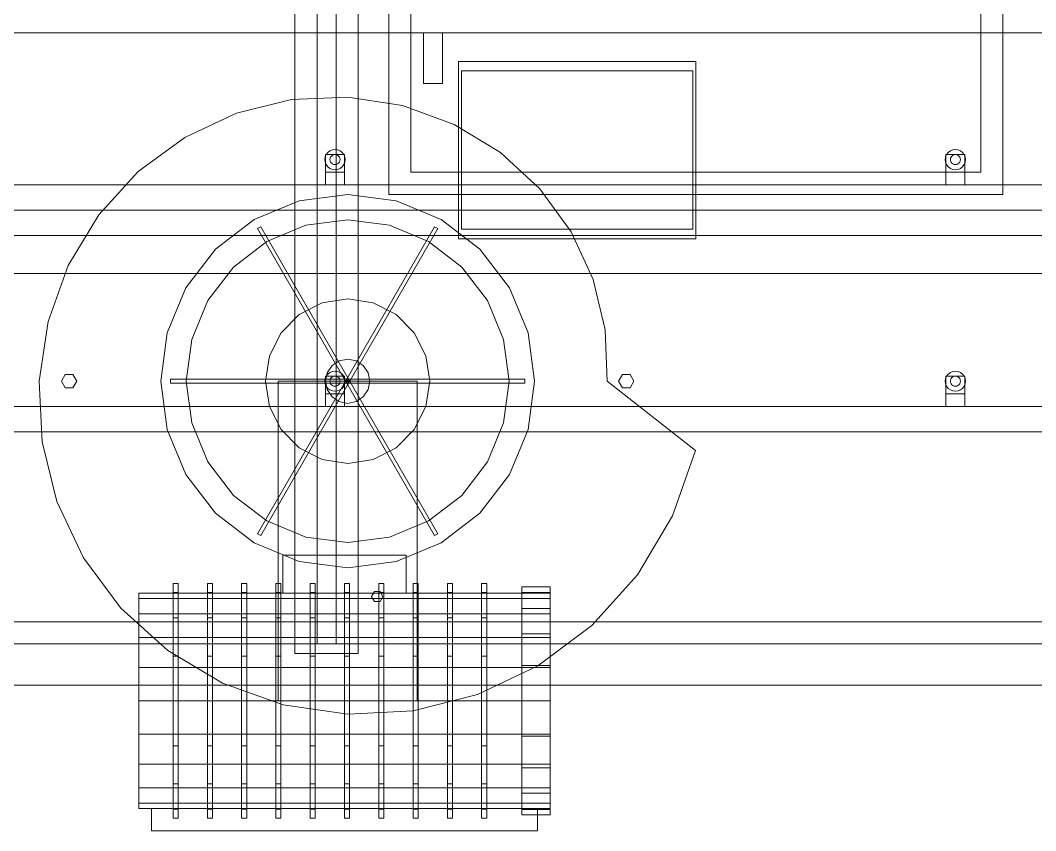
# Model space of a CAD drawing. Header units: millimetres. Extents: x -191664 to 191490, y -197311 to 10263.
# Drawn here: x 48900 to 50504, y 370 to 1650 of the extents above; entities that cross this region are included whole.
import ezdxf

# ---------------------------------------------------------------- set-up
doc = ezdxf.new("R2010")
doc.units = ezdxf.units.MM
doc.layers.add('lateral_secador', color=7, linetype='Continuous', lineweight=0)

msp = doc.modelspace()

# ---------------------------------------------------------------- linework, layer by layer
at = {"layer": 'lateral_secador', "color": 254, "true_color": 0xd8e0dc}
for p, q in [((49368.78, 665), (49368.78, 2935)), ((49398.78, 2935), (49398.78, 665)), ((49597.12, 1570), (49962.12, 1570)), ((49597.12, 1570), (49597.12, 1320)), ((49962.12, 1320), (49962.12, 1570)), ((49597.12, 1320), (49962.12, 1320)), ((47732.12, 665), (49368.78, 665)), ((49398.78, 665), (51035.45, 665))]:
    msp.add_line(p, q, dxfattribs=at)
at = {"layer": 'lateral_secador', "color": 251, "true_color": 0x536a64}
for p, q in [((49333.78, 2900), (49333.78, 650)), ((49433.78, 650), (49433.78, 2900)), ((49482.12, 2395), (49482.12, 1375)), ((50452.12, 1375), (50452.12, 2395)), ((49241.7, 1503.49), (49328.63, 1524.83)), ((49328.63, 1524.83), (49417.12, 1528.71)), ((49417.12, 1528.71), (49503.71, 1515.34)), ((49503.71, 1515.34), (49585.13, 1485.61)), ((49159.76, 1465.16), (49241.7, 1503.49)), ((49585.13, 1485.61), (49658.34, 1441.02)), ((49086.14, 1410.97), (49159.76, 1465.16)), ((49658.34, 1441.02), (49720.72, 1383.6)), ((49023.91, 1342.73), (49086.14, 1410.97)), ((49720.72, 1383.6), (49770.09, 1315.85)), ((49482.12, 1375), (50452.12, 1375)), ((48975.74, 1262.82), (49023.91, 1342.73)), ((49770.09, 1315.85), (49804.85, 1240.6)), ((37717.12, 1310), (57717.12, 1310)), ((48943.81, 1174.15), (48975.74, 1262.82)), ((37717.12, 1250), (57717.12, 1250)), ((49804.85, 1240.6), (49823.98, 1160.93)), ((48929.7, 1080), (48943.81, 1174.15)), ((49823.98, 1160.93), (49827.12, 1080)), ((48934.32, 983.97), (48929.7, 1080)), ((49827.12, 1080), (49966.36, 970.75)), ((48957.86, 889.77), (48934.32, 983.97)), ((49966.36, 970.75), (49930.02, 867.55)), ((48999.77, 801.14), (48957.86, 889.77)), ((49930.02, 867.55), (49874.69, 774.26)), ((49058.77, 721.66), (48999.77, 801.14)), ((49874.69, 774.26), (49802.83, 694.28)), ((49132.88, 654.61), (49058.77, 721.66)), ((37717.12, 700), (57717.12, 700)), ((49802.83, 694.28), (49717.48, 630.47)), ((49219.48, 602.86), (49132.88, 654.61)), ((49333.78, 650), (49433.78, 650)), ((49717.48, 630.47), (49622.16, 584.98)), ((37717.12, 600), (57717.12, 600)), ((49315.42, 568.73), (49219.48, 602.86)), ((49622.16, 584.98), (49520.7, 559.23)), ((49417.12, 553.87), (49315.42, 568.73)), ((49520.7, 559.23), (49417.12, 553.87)), ((49107.12, 405), (49717.12, 405)), ((49107.12, 405), (49107.12, 370)), ((49717.12, 370), (49717.12, 405)), ((49107.12, 370), (49717.12, 370))]:
    msp.add_line(p, q, dxfattribs=at)
at = {"layer": 'lateral_secador', "color": 9, "true_color": 0xb8c6c1}
for p, q in [((49517.12, 2360), (49517.12, 1410)), ((50417.12, 1410), (50417.12, 2360)), ((49517.12, 1410), (50417.12, 1410)), ((37717.12, 665), (57467.12, 665)), ((37717.12, 600), (57467.12, 600))]:
    msp.add_line(p, q, dxfattribs=at)
at = {"layer": 'lateral_secador', "color": 8, "true_color": 0x617680}
for p, q in [((38067.12, 1630), (57367.12, 1630)), ((49382.12, 1438), (49412.12, 1438)), ((49382.12, 1438), (49382.12, 1410)), ((49412.12, 1410), (49412.12, 1438)), ((50362.12, 1438), (50392.12, 1438)), ((50362.12, 1438), (50362.12, 1410)), ((50392.12, 1410), (50392.12, 1438)), ((49382.12, 1410), (49412.12, 1410)), ((49382.12, 1410), (49382.12, 1390)), ((49412.12, 1390), (49412.12, 1410)), ((50362.12, 1410), (50392.12, 1410)), ((50362.12, 1410), (50362.12, 1390)), ((50392.12, 1390), (50392.12, 1410)), ((38067.12, 1390), (57367.12, 1390)), ((49382.12, 1390), (49412.12, 1390)), ((50362.12, 1390), (50392.12, 1390)), ((38067.12, 1350), (57367.12, 1350)), ((49382.12, 1088), (49412.12, 1088)), ((49382.12, 1088), (49382.12, 1060)), ((49412.12, 1060), (49412.12, 1088)), ((50362.12, 1088), (50392.12, 1088)), ((50362.12, 1088), (50362.12, 1060)), ((50392.12, 1060), (50392.12, 1088)), ((49382.12, 1060), (49412.12, 1060)), ((49382.12, 1060), (49382.12, 1040)), ((49412.12, 1040), (49412.12, 1060)), ((50362.12, 1060), (50392.12, 1060)), ((50362.12, 1060), (50362.12, 1040)), ((50392.12, 1040), (50392.12, 1060)), ((38067.12, 1040), (57367.12, 1040)), ((49382.12, 1040), (49412.12, 1040)), ((50362.12, 1040), (50392.12, 1040)), ((38067.12, 1000), (57367.12, 1000))]:
    msp.add_line(p, q, dxfattribs=at)
at = {"layer": 'lateral_secador', "color": 252, "true_color": 0x798e91}
for p, q in [((49537.12, 1630), (49567.12, 1630)), ((49537.12, 1630), (49537.12, 1550)), ((49567.12, 1550), (49567.12, 1630)), ((49592.12, 1585), (49967.12, 1585)), ((49592.12, 1585), (49592.12, 1305)), ((49967.12, 1305), (49967.12, 1585)), ((49537.12, 1550), (49567.12, 1550)), ((49351.12, 1326.31), (49417.12, 1335)), ((49417.12, 1335), (49483.11, 1326.31)), ((49279.71, 1323.99), (49274.52, 1320.99)), ((49414.52, 1078.5), (49274.52, 1320.99)), ((49419.71, 1081.5), (49279.71, 1323.99)), ((49289.62, 1300.84), (49351.12, 1326.31)), ((49414.52, 1081.5), (49554.52, 1323.99)), ((49419.71, 1078.5), (49559.71, 1320.99)), ((49483.11, 1326.31), (49544.62, 1300.84)), ((49554.52, 1323.99), (49559.71, 1320.99)), ((49236.8, 1260.31), (49289.62, 1300.84)), ((49544.62, 1300.84), (49597.43, 1260.31)), ((49592.12, 1305), (49967.12, 1305)), ((49196.28, 1207.5), (49236.8, 1260.31)), ((49597.43, 1260.31), (49637.95, 1207.5)), ((49170.8, 1146), (49196.28, 1207.5)), ((49637.95, 1207.5), (49663.43, 1146)), ((49162.12, 1080), (49170.8, 1146)), ((49663.43, 1146), (49672.12, 1080)), ((49137.12, 1083), (49137.12, 1077)), ((49417.12, 1083), (49137.12, 1083)), ((49417.12, 1077), (49137.12, 1077)), ((49170.8, 1014), (49162.12, 1080)), ((49414.52, 1081.5), (49274.52, 839.01)), ((49419.71, 1078.5), (49279.71, 836.01)), ((49414.52, 1081.5), (49419.71, 1078.5)), ((49419.71, 1081.5), (49414.52, 1078.5)), ((49414.52, 1078.5), (49554.52, 836.01)), ((49417.12, 1083), (49417.12, 1077)), ((49417.12, 1083), (49697.12, 1083)), ((49417.12, 1077), (49697.12, 1077)), ((49419.71, 1081.5), (49559.71, 839.01)), ((49672.12, 1080), (49663.43, 1014)), ((49697.12, 1083), (49697.12, 1077)), ((49196.28, 952.5), (49170.8, 1014)), ((49663.43, 1014), (49637.95, 952.5)), ((49236.8, 899.69), (49196.28, 952.5)), ((49637.95, 952.5), (49597.43, 899.69)), ((49289.62, 859.16), (49236.8, 899.69)), ((49597.43, 899.69), (49544.62, 859.16)), ((49351.12, 833.69), (49289.62, 859.16)), ((49544.62, 859.16), (49483.11, 833.69)), ((49274.52, 839.01), (49279.71, 836.01)), ((49559.71, 839.01), (49554.52, 836.01)), ((49417.12, 825), (49351.12, 833.69)), ((49483.11, 833.69), (49417.12, 825))]:
    msp.add_line(p, q, dxfattribs=at)
at = {"layer": 'lateral_secador', "color": 253, "true_color": 0xa4b0b5}
for p, q in [((49389.12, 1443.86), (49385.8, 1441.31)), ((49392.97, 1445.45), (49389.12, 1443.86)), ((49397.12, 1446), (49392.97, 1445.45)), ((49401.26, 1445.45), (49397.12, 1446)), ((49405.12, 1443.86), (49401.26, 1445.45)), ((49408.43, 1441.31), (49405.12, 1443.86)), ((50369.12, 1443.86), (50365.8, 1441.31)), ((50372.97, 1445.45), (50369.12, 1443.86)), ((50377.12, 1446), (50372.97, 1445.45)), ((50381.26, 1445.45), (50377.12, 1446)), ((50385.12, 1443.86), (50381.26, 1445.45)), ((50388.43, 1441.31), (50385.12, 1443.86)), ((49381.66, 1434.14), (49381.12, 1430)), ((49381.12, 1430), (49381.66, 1425.86)), ((49383.26, 1438), (49381.66, 1434.14)), ((49385.8, 1441.31), (49383.26, 1438)), ((49389.39, 1432.07), (49389.12, 1430)), ((49389.12, 1430), (49389.39, 1427.93)), ((49390.19, 1434), (49389.39, 1432.07)), ((49389.39, 1427.93), (49390.19, 1426)), ((49391.46, 1435.66), (49390.19, 1434)), ((49393.12, 1436.93), (49391.46, 1435.66)), ((49395.05, 1437.73), (49393.12, 1436.93)), ((49397.12, 1438), (49395.05, 1437.73)), ((49399.19, 1437.73), (49397.12, 1438)), ((49401.12, 1436.93), (49399.19, 1437.73)), ((49402.77, 1435.66), (49401.12, 1436.93)), ((49404.04, 1434), (49402.77, 1435.66)), ((49404.84, 1432.07), (49404.04, 1434)), ((49404.04, 1426), (49404.84, 1427.93)), ((49405.12, 1430), (49404.84, 1432.07)), ((49404.84, 1427.93), (49405.12, 1430)), ((49410.97, 1438), (49408.43, 1441.31)), ((49412.57, 1434.14), (49410.97, 1438)), ((49413.12, 1430), (49412.57, 1434.14)), ((49412.57, 1425.86), (49413.12, 1430)), ((50361.66, 1434.14), (50361.12, 1430)), ((50361.12, 1430), (50361.66, 1425.86)), ((50363.26, 1438), (50361.66, 1434.14)), ((50365.8, 1441.31), (50363.26, 1438)), ((50369.39, 1432.07), (50369.12, 1430)), ((50369.12, 1430), (50369.39, 1427.93)), ((50370.19, 1434), (50369.39, 1432.07)), ((50369.39, 1427.93), (50370.19, 1426)), ((50371.46, 1435.66), (50370.19, 1434)), ((50373.12, 1436.93), (50371.46, 1435.66)), ((50375.05, 1437.73), (50373.12, 1436.93)), ((50377.12, 1438), (50375.05, 1437.73)), ((50379.19, 1437.73), (50377.12, 1438)), ((50381.12, 1436.93), (50379.19, 1437.73)), ((50382.77, 1435.66), (50381.12, 1436.93)), ((50384.04, 1434), (50382.77, 1435.66)), ((50384.84, 1432.07), (50384.04, 1434)), ((50384.04, 1426), (50384.84, 1427.93)), ((50385.12, 1430), (50384.84, 1432.07)), ((50384.84, 1427.93), (50385.12, 1430)), ((50390.97, 1438), (50388.43, 1441.31)), ((50392.57, 1434.14), (50390.97, 1438)), ((50393.12, 1430), (50392.57, 1434.14)), ((50392.57, 1425.86), (50393.12, 1430)), ((49381.66, 1425.86), (49383.26, 1422)), ((49383.26, 1422), (49385.8, 1418.69)), ((49385.8, 1418.69), (49389.12, 1416.14)), ((49389.12, 1416.14), (49392.97, 1414.55)), ((49390.19, 1426), (49391.46, 1424.34)), ((49391.46, 1424.34), (49393.12, 1423.07)), ((49392.97, 1414.55), (49397.12, 1414)), ((49393.12, 1423.07), (49395.05, 1422.27)), ((49395.05, 1422.27), (49397.12, 1422)), ((49397.12, 1422), (49399.19, 1422.27)), ((49397.12, 1414), (49401.26, 1414.55)), ((49399.19, 1422.27), (49401.12, 1423.07)), ((49401.12, 1423.07), (49402.77, 1424.34)), ((49401.26, 1414.55), (49405.12, 1416.14)), ((49402.77, 1424.34), (49404.04, 1426)), ((49405.12, 1416.14), (49408.43, 1418.69)), ((49408.43, 1418.69), (49410.97, 1422)), ((49410.97, 1422), (49412.57, 1425.86)), ((50361.66, 1425.86), (50363.26, 1422)), ((50363.26, 1422), (50365.8, 1418.69)), ((50365.8, 1418.69), (50369.12, 1416.14)), ((50369.12, 1416.14), (50372.97, 1414.55)), ((50370.19, 1426), (50371.46, 1424.34)), ((50371.46, 1424.34), (50373.12, 1423.07)), ((50372.97, 1414.55), (50377.12, 1414)), ((50373.12, 1423.07), (50375.05, 1422.27)), ((50375.05, 1422.27), (50377.12, 1422)), ((50377.12, 1422), (50379.19, 1422.27)), ((50377.12, 1414), (50381.26, 1414.55)), ((50379.19, 1422.27), (50381.12, 1423.07)), ((50381.12, 1423.07), (50382.77, 1424.34)), ((50381.26, 1414.55), (50385.12, 1416.14)), ((50382.77, 1424.34), (50384.04, 1426)), ((50385.12, 1416.14), (50388.43, 1418.69)), ((50388.43, 1418.69), (50390.97, 1422)), ((50390.97, 1422), (50392.57, 1425.86)), ((49385.8, 1091.31), (49383.26, 1088)), ((49389.12, 1093.86), (49385.8, 1091.31)), ((49392.97, 1095.45), (49389.12, 1093.86)), ((49397.12, 1096), (49392.97, 1095.45)), ((49401.26, 1095.45), (49397.12, 1096)), ((49405.12, 1093.86), (49401.26, 1095.45)), ((49408.43, 1091.31), (49405.12, 1093.86)), ((49410.97, 1088), (49408.43, 1091.31)), ((50365.8, 1091.31), (50363.26, 1088)), ((50369.12, 1093.86), (50365.8, 1091.31)), ((50372.97, 1095.45), (50369.12, 1093.86)), ((50377.12, 1096), (50372.97, 1095.45)), ((50381.26, 1095.45), (50377.12, 1096)), ((50385.12, 1093.86), (50381.26, 1095.45)), ((50388.43, 1091.31), (50385.12, 1093.86)), ((50390.97, 1088), (50388.43, 1091.31)), ((49381.66, 1084.14), (49381.12, 1080)), ((49381.12, 1080), (49381.66, 1075.86)), ((49383.26, 1088), (49381.66, 1084.14)), ((49381.66, 1075.86), (49383.26, 1072)), ((49389.39, 1082.07), (49389.12, 1080)), ((49389.12, 1080), (49389.39, 1077.93)), ((49390.19, 1084), (49389.39, 1082.07)), ((49389.39, 1077.93), (49390.19, 1076)), ((49391.46, 1085.66), (49390.19, 1084)), ((49390.19, 1076), (49391.46, 1074.34)), ((49393.12, 1086.93), (49391.46, 1085.66)), ((49395.05, 1087.73), (49393.12, 1086.93)), ((49397.12, 1088), (49395.05, 1087.73)), ((49399.19, 1087.73), (49397.12, 1088)), ((49401.12, 1086.93), (49399.19, 1087.73)), ((49402.77, 1085.66), (49401.12, 1086.93)), ((49404.04, 1084), (49402.77, 1085.66)), ((49402.77, 1074.34), (49404.04, 1076)), ((49404.84, 1082.07), (49404.04, 1084)), ((49404.04, 1076), (49404.84, 1077.93)), ((49405.12, 1080), (49404.84, 1082.07)), ((49404.84, 1077.93), (49405.12, 1080)), ((49412.57, 1084.14), (49410.97, 1088)), ((49410.97, 1072), (49412.57, 1075.86)), ((49413.12, 1080), (49412.57, 1084.14)), ((49412.57, 1075.86), (49413.12, 1080)), ((50361.66, 1084.14), (50361.12, 1080)), ((50361.12, 1080), (50361.66, 1075.86)), ((50363.26, 1088), (50361.66, 1084.14)), ((50361.66, 1075.86), (50363.26, 1072)), ((50369.39, 1082.07), (50369.12, 1080)), ((50369.12, 1080), (50369.39, 1077.93)), ((50370.19, 1084), (50369.39, 1082.07)), ((50369.39, 1077.93), (50370.19, 1076)), ((50371.46, 1085.66), (50370.19, 1084)), ((50370.19, 1076), (50371.46, 1074.34)), ((50373.12, 1086.93), (50371.46, 1085.66)), ((50375.05, 1087.73), (50373.12, 1086.93)), ((50377.12, 1088), (50375.05, 1087.73)), ((50379.19, 1087.73), (50377.12, 1088)), ((50381.12, 1086.93), (50379.19, 1087.73)), ((50382.77, 1085.66), (50381.12, 1086.93)), ((50384.04, 1084), (50382.77, 1085.66)), ((50382.77, 1074.34), (50384.04, 1076)), ((50384.84, 1082.07), (50384.04, 1084)), ((50384.04, 1076), (50384.84, 1077.93)), ((50385.12, 1080), (50384.84, 1082.07)), ((50384.84, 1077.93), (50385.12, 1080)), ((50392.57, 1084.14), (50390.97, 1088)), ((50390.97, 1072), (50392.57, 1075.86)), ((50393.12, 1080), (50392.57, 1084.14)), ((50392.57, 1075.86), (50393.12, 1080)), ((49383.26, 1072), (49385.8, 1068.69)), ((49385.8, 1068.69), (49389.12, 1066.14)), ((49389.12, 1066.14), (49392.97, 1064.55)), ((49391.46, 1074.34), (49393.12, 1073.07)), ((49392.97, 1064.55), (49397.12, 1064)), ((49393.12, 1073.07), (49395.05, 1072.27)), ((49395.05, 1072.27), (49397.12, 1072)), ((49397.12, 1072), (49399.19, 1072.27)), ((49397.12, 1064), (49401.26, 1064.55)), ((49399.19, 1072.27), (49401.12, 1073.07)), ((49401.12, 1073.07), (49402.77, 1074.34)), ((49401.26, 1064.55), (49405.12, 1066.14)), ((49405.12, 1066.14), (49408.43, 1068.69)), ((49408.43, 1068.69), (49410.97, 1072)), ((50363.26, 1072), (50365.8, 1068.69)), ((50365.8, 1068.69), (50369.12, 1066.14)), ((50369.12, 1066.14), (50372.97, 1064.55)), ((50371.46, 1074.34), (50373.12, 1073.07)), ((50372.97, 1064.55), (50377.12, 1064)), ((50373.12, 1073.07), (50375.05, 1072.27)), ((50375.05, 1072.27), (50377.12, 1072)), ((50377.12, 1072), (50379.19, 1072.27)), ((50377.12, 1064), (50381.26, 1064.55)), ((50379.19, 1072.27), (50381.12, 1073.07)), ((50381.12, 1073.07), (50382.77, 1074.34)), ((50381.26, 1064.55), (50385.12, 1066.14)), ((50385.12, 1066.14), (50388.43, 1068.69)), ((50388.43, 1068.69), (50390.97, 1072))]:
    msp.add_line(p, q, dxfattribs=at)
at = {"layer": 'lateral_secador', "color": 129, "true_color": 0x304542}
for p, q in [((49269.62, 1335.48), (49340.76, 1364.95)), ((49340.76, 1364.95), (49417.12, 1375)), ((49417.12, 1375), (49493.47, 1364.95)), ((49493.47, 1364.95), (49564.62, 1335.48)), ((49208.52, 1288.6), (49269.62, 1335.48)), ((49564.62, 1335.48), (49625.71, 1288.6)), ((49161.64, 1227.5), (49208.52, 1288.6)), ((49625.71, 1288.6), (49672.59, 1227.5)), ((49132.17, 1156.35), (49161.64, 1227.5)), ((49672.59, 1227.5), (49702.06, 1156.35)), ((49340.7, 1185.17), (49376.94, 1203.64)), ((49376.94, 1203.64), (49417.12, 1210)), ((49417.12, 1210), (49457.29, 1203.64)), ((49457.29, 1203.64), (49493.53, 1185.17)), ((49311.94, 1156.41), (49340.7, 1185.17)), ((49493.53, 1185.17), (49522.29, 1156.41)), ((49122.12, 1080), (49132.17, 1156.35)), ((49293.48, 1120.17), (49311.94, 1156.41)), ((49522.29, 1156.41), (49540.75, 1120.17)), ((49702.06, 1156.35), (49712.12, 1080)), ((49287.12, 1080), (49293.48, 1120.17)), ((49540.75, 1120.17), (49547.12, 1080)), ((49132.17, 1003.65), (49122.12, 1080)), ((49293.48, 1039.83), (49287.12, 1080)), ((49547.12, 1080), (49540.75, 1039.83)), ((49712.12, 1080), (49702.06, 1003.65)), ((49311.94, 1003.59), (49293.48, 1039.83)), ((49540.75, 1039.83), (49522.29, 1003.59)), ((49161.64, 932.5), (49132.17, 1003.65)), ((49340.7, 974.83), (49311.94, 1003.59)), ((49522.29, 1003.59), (49493.53, 974.83)), ((49702.06, 1003.65), (49672.59, 932.5)), ((49376.94, 956.36), (49340.7, 974.83)), ((49493.53, 974.83), (49457.29, 956.36)), ((49417.12, 950), (49376.94, 956.36)), ((49457.29, 956.36), (49417.12, 950)), ((49208.52, 871.4), (49161.64, 932.5)), ((49672.59, 932.5), (49625.71, 871.4)), ((49269.62, 824.52), (49208.52, 871.4)), ((49625.71, 871.4), (49564.62, 824.52)), ((49340.76, 795.05), (49269.62, 824.52)), ((49564.62, 824.52), (49493.47, 795.05)), ((49417.12, 785), (49340.76, 795.05)), ((49493.47, 795.05), (49417.12, 785)), ((49692.12, 746.38), (49692.12, 755.2)), ((49692.12, 755.2), (49737.12, 755.2)), ((49737.12, 746.38), (49737.12, 755.2)), ((49692.12, 720.78), (49692.12, 746.38)), ((49692.12, 746.38), (49737.12, 746.38)), ((49737.12, 720.78), (49737.12, 746.38)), ((49692.12, 680.92), (49692.12, 720.78)), ((49692.12, 720.78), (49737.12, 720.78)), ((49737.12, 680.92), (49737.12, 720.78)), ((49692.12, 630.68), (49692.12, 680.92)), ((49692.12, 680.92), (49737.12, 680.92)), ((49737.12, 630.68), (49737.12, 680.92)), ((49692.12, 575), (49692.12, 630.68)), ((49692.12, 630.68), (49737.12, 630.68)), ((49737.12, 575), (49737.12, 630.68)), ((49692.12, 519.32), (49692.12, 575)), ((49737.12, 575), (49692.12, 575)), ((49737.12, 575), (49737.12, 519.32)), ((49692.12, 519.32), (49692.12, 469.08)), ((49692.12, 519.32), (49737.12, 519.32)), ((49737.12, 519.32), (49737.12, 469.08)), ((49692.12, 469.08), (49692.12, 429.22)), ((49692.12, 469.08), (49737.12, 469.08)), ((49737.12, 469.08), (49737.12, 429.22)), ((49692.12, 429.22), (49692.12, 403.62)), ((49692.12, 429.22), (49737.12, 429.22)), ((49737.12, 429.22), (49737.12, 403.62)), ((49692.12, 403.62), (49692.12, 394.8)), ((49692.12, 403.62), (49737.12, 403.62)), ((49737.12, 403.62), (49737.12, 394.8)), ((49692.12, 394.8), (49737.12, 394.8))]:
    msp.add_line(p, q, dxfattribs=at)
at = {"layer": 'lateral_secador', "color": 43, "true_color": 0xe7bf45}
for p, q in [((49392.37, 1104.75), (49403.72, 1112.34)), ((49403.72, 1112.34), (49417.12, 1115)), ((49417.12, 1115), (49430.51, 1112.34)), ((49430.51, 1112.34), (49441.86, 1104.75)), ((49382.12, 1080), (49384.78, 1093.39)), ((49384.78, 1093.39), (49392.37, 1104.75)), ((49441.86, 1104.75), (49449.45, 1093.39)), ((49449.45, 1093.39), (49452.12, 1080)), ((48965.12, 1080), (48971.12, 1090.39)), ((48971.12, 1069.61), (48965.12, 1080)), ((48971.12, 1090.39), (48983.12, 1090.39)), ((48983.12, 1090.39), (48989.12, 1080)), ((48989.12, 1080), (48983.12, 1069.61)), ((49384.78, 1066.61), (49382.12, 1080)), ((49452.12, 1080), (49449.45, 1066.61)), ((49845.12, 1080), (49851.12, 1090.39)), ((49851.12, 1069.61), (49845.12, 1080)), ((49851.12, 1090.39), (49863.12, 1090.39)), ((49863.12, 1090.39), (49869.12, 1080)), ((49869.12, 1080), (49863.12, 1069.61)), ((48983.12, 1069.61), (48971.12, 1069.61)), ((49392.37, 1055.25), (49384.78, 1066.61)), ((49449.45, 1066.61), (49441.86, 1055.25)), ((49863.12, 1069.61), (49851.12, 1069.61)), ((49403.72, 1047.66), (49392.37, 1055.25)), ((49417.12, 1045), (49403.72, 1047.66)), ((49430.51, 1047.66), (49417.12, 1045)), ((49441.86, 1055.25), (49430.51, 1047.66)), ((49454.78, 740), (49459.28, 747.79)), ((49459.28, 732.21), (49454.78, 740)), ((49459.28, 747.79), (49468.28, 747.79)), ((49468.28, 747.79), (49472.78, 740)), ((49472.78, 740), (49468.28, 732.21)), ((49468.28, 732.21), (49459.28, 732.21))]:
    msp.add_line(p, q, dxfattribs=at)
at = {"layer": 'lateral_secador', "color": 15, "true_color": 0xb54e46}
for p, q in [((49527.12, 1080), (49307.12, 1080)), ((49307.12, 575), (49307.12, 1080)), ((49527.12, 1080), (49527.12, 575)), ((49527.12, 575), (49307.12, 575))]:
    msp.add_line(p, q, dxfattribs=at)
at = {"layer": 'lateral_secador', "color": 142, "true_color": 0x159eb4}
for p, q in [((49314.62, 805), (49509.62, 805)), ((49314.62, 805), (49314.62, 745)), ((49509.62, 745), (49509.62, 805)), ((49141.28, 746.19), (49141.28, 760.3)), ((49141.28, 760.3), (49149.28, 760.3)), ((49149.28, 746.19), (49149.28, 760.3)), ((49195.45, 746.19), (49195.45, 760.3)), ((49195.45, 760.3), (49203.45, 760.3)), ((49203.45, 746.19), (49203.45, 760.3)), ((49249.62, 746.19), (49249.62, 760.3)), ((49249.62, 760.3), (49257.62, 760.3)), ((49257.62, 746.19), (49257.62, 760.3)), ((49303.78, 746.19), (49303.78, 760.3)), ((49303.78, 760.3), (49311.78, 760.3)), ((49311.78, 746.19), (49311.78, 760.3)), ((49357.95, 746.19), (49357.95, 760.3)), ((49357.95, 760.3), (49365.95, 760.3)), ((49365.95, 746.19), (49365.95, 760.3)), ((49412.12, 746.19), (49412.12, 760.3)), ((49412.12, 760.3), (49420.12, 760.3)), ((49420.12, 746.19), (49420.12, 760.3)), ((49466.28, 746.19), (49466.28, 760.3)), ((49466.28, 760.3), (49474.28, 760.3)), ((49474.28, 746.19), (49474.28, 760.3)), ((49520.45, 746.19), (49520.45, 760.3)), ((49520.45, 760.3), (49528.45, 760.3)), ((49528.45, 746.19), (49528.45, 760.3)), ((49574.62, 746.19), (49574.62, 760.3)), ((49574.62, 760.3), (49582.62, 760.3)), ((49582.62, 746.19), (49582.62, 760.3)), ((49628.78, 746.19), (49628.78, 760.3)), ((49628.78, 760.3), (49636.78, 760.3)), ((49636.78, 746.19), (49636.78, 760.3)), ((49087.12, 736.68), (49087.12, 745)), ((49087.12, 745), (49737.12, 745)), ((49141.28, 706.03), (49141.28, 746.19)), ((49141.28, 746.19), (49149.28, 746.19)), ((49149.28, 706.03), (49149.28, 746.19)), ((49195.45, 706.03), (49195.45, 746.19)), ((49195.45, 746.19), (49203.45, 746.19)), ((49203.45, 706.03), (49203.45, 746.19)), ((49249.62, 706.03), (49249.62, 746.19)), ((49249.62, 746.19), (49257.62, 746.19)), ((49257.62, 706.03), (49257.62, 746.19)), ((49303.78, 706.03), (49303.78, 746.19)), ((49303.78, 746.19), (49311.78, 746.19)), ((49311.78, 706.03), (49311.78, 746.19)), ((49314.62, 745), (49509.62, 745)), ((49357.95, 706.03), (49357.95, 746.19)), ((49357.95, 746.19), (49365.95, 746.19)), ((49365.95, 706.03), (49365.95, 746.19)), ((49412.12, 706.03), (49412.12, 746.19)), ((49412.12, 746.19), (49420.12, 746.19)), ((49420.12, 706.03), (49420.12, 746.19)), ((49466.28, 706.03), (49466.28, 746.19)), ((49466.28, 746.19), (49474.28, 746.19)), ((49474.28, 706.03), (49474.28, 746.19)), ((49520.45, 706.03), (49520.45, 746.19)), ((49520.45, 746.19), (49528.45, 746.19)), ((49528.45, 706.03), (49528.45, 746.19)), ((49574.62, 706.03), (49574.62, 746.19)), ((49574.62, 746.19), (49582.62, 746.19)), ((49582.62, 706.03), (49582.62, 746.19)), ((49628.78, 706.03), (49628.78, 746.19)), ((49628.78, 746.19), (49636.78, 746.19)), ((49636.78, 706.03), (49636.78, 746.19)), ((49737.12, 736.68), (49737.12, 745)), ((49087.12, 712.53), (49087.12, 736.68)), ((49087.12, 736.68), (49737.12, 736.68)), ((49737.12, 712.53), (49737.12, 736.68)), ((49087.12, 674.92), (49087.12, 712.53)), ((49087.12, 712.53), (49737.12, 712.53)), ((49141.28, 645.91), (49141.28, 706.03)), ((49141.28, 706.03), (49149.28, 706.03)), ((49149.28, 645.91), (49149.28, 706.03)), ((49195.45, 645.91), (49195.45, 706.03)), ((49195.45, 706.03), (49203.45, 706.03)), ((49203.45, 645.91), (49203.45, 706.03)), ((49249.62, 645.91), (49249.62, 706.03)), ((49249.62, 706.03), (49257.62, 706.03)), ((49257.62, 645.91), (49257.62, 706.03)), ((49303.78, 645.91), (49303.78, 706.03)), ((49303.78, 706.03), (49311.78, 706.03)), ((49311.78, 645.91), (49311.78, 706.03)), ((49357.95, 645.91), (49357.95, 706.03)), ((49357.95, 706.03), (49365.95, 706.03)), ((49365.95, 645.91), (49365.95, 706.03)), ((49412.12, 645.91), (49412.12, 706.03)), ((49412.12, 706.03), (49420.12, 706.03)), ((49420.12, 645.91), (49420.12, 706.03)), ((49466.28, 645.91), (49466.28, 706.03)), ((49466.28, 706.03), (49474.28, 706.03)), ((49474.28, 645.91), (49474.28, 706.03)), ((49520.45, 645.91), (49520.45, 706.03)), ((49520.45, 706.03), (49528.45, 706.03)), ((49528.45, 645.91), (49528.45, 706.03)), ((49574.62, 645.91), (49574.62, 706.03)), ((49574.62, 706.03), (49582.62, 706.03)), ((49582.62, 645.91), (49582.62, 706.03)), ((49628.78, 645.91), (49628.78, 706.03)), ((49628.78, 706.03), (49636.78, 706.03)), ((49636.78, 645.91), (49636.78, 706.03)), ((49737.12, 674.92), (49737.12, 712.53)), ((49087.12, 627.53), (49087.12, 674.92)), ((49087.12, 674.92), (49737.12, 674.92)), ((49737.12, 627.53), (49737.12, 674.92)), ((49141.28, 575), (49141.28, 645.91)), ((49141.28, 645.91), (49149.28, 645.91)), ((49149.28, 575), (49149.28, 645.91)), ((49195.45, 575), (49195.45, 645.91)), ((49195.45, 645.91), (49203.45, 645.91)), ((49203.45, 575), (49203.45, 645.91)), ((49249.62, 575), (49249.62, 645.91)), ((49249.62, 645.91), (49257.62, 645.91)), ((49257.62, 575), (49257.62, 645.91)), ((49303.78, 575), (49303.78, 645.91)), ((49303.78, 645.91), (49311.78, 645.91)), ((49311.78, 575), (49311.78, 645.91)), ((49357.95, 575), (49357.95, 645.91)), ((49357.95, 645.91), (49365.95, 645.91)), ((49365.95, 575), (49365.95, 645.91)), ((49412.12, 575), (49412.12, 645.91)), ((49412.12, 645.91), (49420.12, 645.91)), ((49420.12, 575), (49420.12, 645.91)), ((49466.28, 575), (49466.28, 645.91)), ((49466.28, 645.91), (49474.28, 645.91)), ((49474.28, 575), (49474.28, 645.91)), ((49520.45, 575), (49520.45, 645.91)), ((49520.45, 645.91), (49528.45, 645.91)), ((49528.45, 575), (49528.45, 645.91)), ((49574.62, 575), (49574.62, 645.91)), ((49574.62, 645.91), (49582.62, 645.91)), ((49582.62, 575), (49582.62, 645.91)), ((49628.78, 575), (49628.78, 645.91)), ((49628.78, 645.91), (49636.78, 645.91)), ((49636.78, 575), (49636.78, 645.91)), ((49087.12, 575), (49087.12, 627.53)), ((49087.12, 627.53), (49737.12, 627.53)), ((49737.12, 575), (49737.12, 627.53)), ((49087.12, 522.47), (49087.12, 575)), ((49737.12, 575), (49087.12, 575)), ((49141.28, 504.09), (49141.28, 575)), ((49149.28, 575), (49141.28, 575)), ((49149.28, 575), (49149.28, 504.09)), ((49195.45, 504.09), (49195.45, 575)), ((49203.45, 575), (49195.45, 575)), ((49203.45, 575), (49203.45, 504.09)), ((49249.62, 504.09), (49249.62, 575)), ((49257.62, 575), (49249.62, 575)), ((49257.62, 575), (49257.62, 504.09)), ((49303.78, 504.09), (49303.78, 575)), ((49311.78, 575), (49303.78, 575)), ((49311.78, 575), (49311.78, 504.09)), ((49357.95, 504.09), (49357.95, 575)), ((49365.95, 575), (49357.95, 575)), ((49365.95, 575), (49365.95, 504.09)), ((49412.12, 504.09), (49412.12, 575)), ((49420.12, 575), (49412.12, 575)), ((49420.12, 575), (49420.12, 504.09)), ((49466.28, 504.09), (49466.28, 575)), ((49474.28, 575), (49466.28, 575)), ((49474.28, 575), (49474.28, 504.09)), ((49520.45, 504.09), (49520.45, 575)), ((49528.45, 575), (49520.45, 575)), ((49528.45, 575), (49528.45, 504.09)), ((49574.62, 504.09), (49574.62, 575)), ((49582.62, 575), (49574.62, 575)), ((49582.62, 575), (49582.62, 504.09)), ((49628.78, 504.09), (49628.78, 575)), ((49636.78, 575), (49628.78, 575)), ((49636.78, 575), (49636.78, 504.09)), ((49737.12, 575), (49737.12, 522.47)), ((49087.12, 522.47), (49087.12, 475.08)), ((49087.12, 522.47), (49737.12, 522.47)), ((49737.12, 522.47), (49737.12, 475.08)), ((49141.28, 504.09), (49141.28, 443.97)), ((49141.28, 504.09), (49149.28, 504.09)), ((49149.28, 504.09), (49149.28, 443.97)), ((49195.45, 504.09), (49195.45, 443.97)), ((49195.45, 504.09), (49203.45, 504.09)), ((49203.45, 504.09), (49203.45, 443.97)), ((49249.62, 504.09), (49249.62, 443.97)), ((49249.62, 504.09), (49257.62, 504.09)), ((49257.62, 504.09), (49257.62, 443.97)), ((49303.78, 504.09), (49303.78, 443.97)), ((49303.78, 504.09), (49311.78, 504.09)), ((49311.78, 504.09), (49311.78, 443.97)), ((49357.95, 504.09), (49357.95, 443.97)), ((49357.95, 504.09), (49365.95, 504.09)), ((49365.95, 504.09), (49365.95, 443.97)), ((49412.12, 504.09), (49412.12, 443.97)), ((49412.12, 504.09), (49420.12, 504.09)), ((49420.12, 504.09), (49420.12, 443.97)), ((49466.28, 504.09), (49466.28, 443.97)), ((49466.28, 504.09), (49474.28, 504.09)), ((49474.28, 504.09), (49474.28, 443.97)), ((49520.45, 504.09), (49520.45, 443.97)), ((49520.45, 504.09), (49528.45, 504.09)), ((49528.45, 504.09), (49528.45, 443.97)), ((49574.62, 504.09), (49574.62, 443.97)), ((49574.62, 504.09), (49582.62, 504.09)), ((49582.62, 504.09), (49582.62, 443.97)), ((49628.78, 504.09), (49628.78, 443.97)), ((49628.78, 504.09), (49636.78, 504.09)), ((49636.78, 504.09), (49636.78, 443.97)), ((49087.12, 475.08), (49087.12, 437.47)), ((49087.12, 475.08), (49737.12, 475.08)), ((49737.12, 475.08), (49737.12, 437.47)), ((49087.12, 437.47), (49087.12, 413.32)), ((49087.12, 437.47), (49737.12, 437.47)), ((49141.28, 443.97), (49141.28, 403.81)), ((49141.28, 443.97), (49149.28, 443.97)), ((49149.28, 443.97), (49149.28, 403.81)), ((49195.45, 443.97), (49195.45, 403.81)), ((49195.45, 443.97), (49203.45, 443.97)), ((49203.45, 443.97), (49203.45, 403.81)), ((49249.62, 443.97), (49249.62, 403.81)), ((49249.62, 443.97), (49257.62, 443.97)), ((49257.62, 443.97), (49257.62, 403.81)), ((49303.78, 443.97), (49303.78, 403.81)), ((49303.78, 443.97), (49311.78, 443.97)), ((49311.78, 443.97), (49311.78, 403.81)), ((49357.95, 443.97), (49357.95, 403.81)), ((49357.95, 443.97), (49365.95, 443.97)), ((49365.95, 443.97), (49365.95, 403.81)), ((49412.12, 443.97), (49412.12, 403.81)), ((49412.12, 443.97), (49420.12, 443.97)), ((49420.12, 443.97), (49420.12, 403.81)), ((49466.28, 443.97), (49466.28, 403.81)), ((49466.28, 443.97), (49474.28, 443.97)), ((49474.28, 443.97), (49474.28, 403.81)), ((49520.45, 443.97), (49520.45, 403.81)), ((49520.45, 443.97), (49528.45, 443.97)), ((49528.45, 443.97), (49528.45, 403.81)), ((49574.62, 443.97), (49574.62, 403.81)), ((49574.62, 443.97), (49582.62, 443.97)), ((49582.62, 443.97), (49582.62, 403.81)), ((49628.78, 443.97), (49628.78, 403.81)), ((49628.78, 443.97), (49636.78, 443.97)), ((49636.78, 443.97), (49636.78, 403.81)), ((49737.12, 437.47), (49737.12, 413.32)), ((49087.12, 413.32), (49087.12, 405)), ((49087.12, 413.32), (49737.12, 413.32)), ((49087.12, 405), (49737.12, 405)), ((49141.28, 403.81), (49141.28, 389.7)), ((49141.28, 403.81), (49149.28, 403.81)), ((49149.28, 403.81), (49149.28, 389.7)), ((49195.45, 403.81), (49195.45, 389.7)), ((49195.45, 403.81), (49203.45, 403.81)), ((49203.45, 403.81), (49203.45, 389.7)), ((49249.62, 403.81), (49249.62, 389.7)), ((49249.62, 403.81), (49257.62, 403.81)), ((49257.62, 403.81), (49257.62, 389.7)), ((49303.78, 403.81), (49303.78, 389.7)), ((49303.78, 403.81), (49311.78, 403.81)), ((49311.78, 403.81), (49311.78, 389.7)), ((49357.95, 403.81), (49357.95, 389.7)), ((49357.95, 403.81), (49365.95, 403.81)), ((49365.95, 403.81), (49365.95, 389.7)), ((49412.12, 403.81), (49412.12, 389.7)), ((49412.12, 403.81), (49420.12, 403.81)), ((49420.12, 403.81), (49420.12, 389.7)), ((49466.28, 403.81), (49466.28, 389.7)), ((49466.28, 403.81), (49474.28, 403.81)), ((49474.28, 403.81), (49474.28, 389.7)), ((49520.45, 403.81), (49520.45, 389.7)), ((49520.45, 403.81), (49528.45, 403.81)), ((49528.45, 403.81), (49528.45, 389.7)), ((49574.62, 403.81), (49574.62, 389.7)), ((49574.62, 403.81), (49582.62, 403.81)), ((49582.62, 403.81), (49582.62, 389.7)), ((49628.78, 403.81), (49628.78, 389.7)), ((49628.78, 403.81), (49636.78, 403.81)), ((49636.78, 403.81), (49636.78, 389.7)), ((49737.12, 413.32), (49737.12, 405)), ((49141.28, 389.7), (49149.28, 389.7)), ((49195.45, 389.7), (49203.45, 389.7)), ((49249.62, 389.7), (49257.62, 389.7)), ((49303.78, 389.7), (49311.78, 389.7)), ((49357.95, 389.7), (49365.95, 389.7)), ((49412.12, 389.7), (49420.12, 389.7)), ((49466.28, 389.7), (49474.28, 389.7)), ((49520.45, 389.7), (49528.45, 389.7)), ((49574.62, 389.7), (49582.62, 389.7)), ((49628.78, 389.7), (49636.78, 389.7))]:
    msp.add_line(p, q, dxfattribs=at)

doc.saveas('drawing.dxf')
